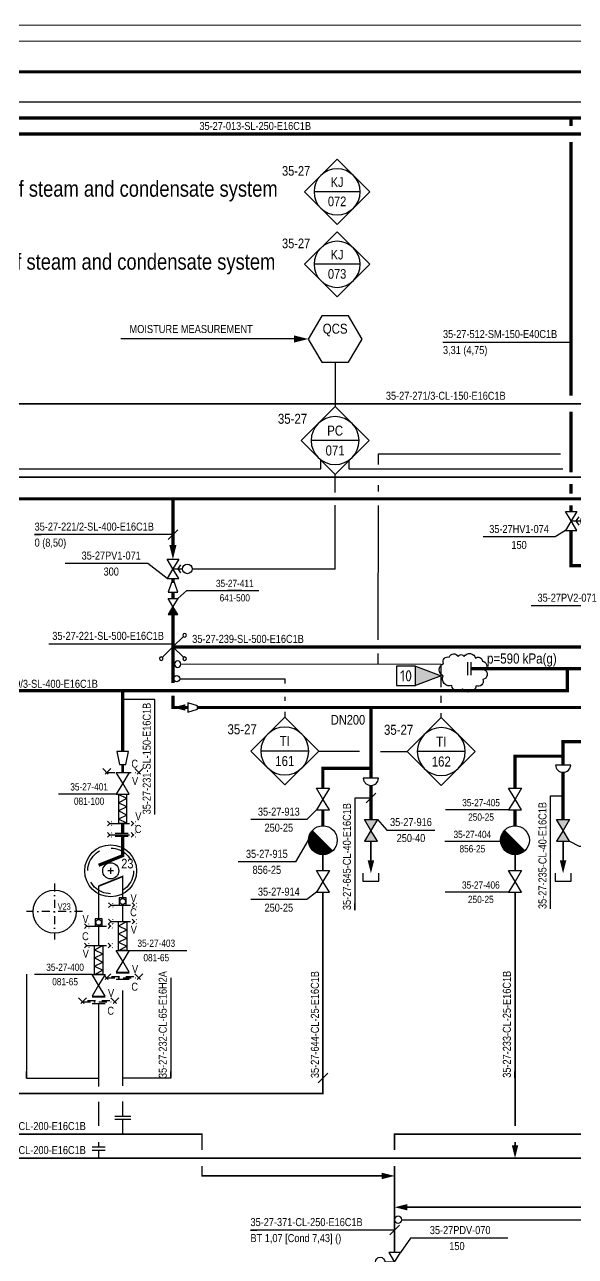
# Model space of a CAD drawing. Header units: millimetres. Extents: x -415 to 12957, y -5 to 599.
# Drawn here: x 6866 to 7037.9, y 209.3 to 594.2 of the extents above; entities that cross this region are included whole.
import ezdxf
from ezdxf.enums import TextEntityAlignment as Align

# ---------------------------------------------------------------- set-up
doc = ezdxf.new("R2010")
doc.units = ezdxf.units.MM
doc.header["$LTSCALE"] = 10
doc.header["$MEASUREMENT"] = 0
for name, pattern in [('CENTER', [2, 1.25, -0.25, 0.25, -0.25]), ('DASHDOT2', [0.5, 0.25, -0.125, 0, -0.125]), ('DASHED', [0.75, 0.5, -0.25])]:
    doc.linetypes.add(name, pattern=pattern)
doc.layers.get('0').update_dxf_attribs({"linetype": 'CONTINUOUS'})
doc.layers.add('BALANSSI', color=3, linetype='CONTINUOUS', lineweight=25)
doc.layers.add('ins_025_muov', color=7, linetype='CONTINUOUS', lineweight=25)
for name, color, linetype in [('KUIVATUSSYLINTERIN_N', 7, 'CONTINUOUS'), ('KUIVATUSSYLINTERIT', 31, 'CONTINUOUS'), ('METALLILETKUT', 7, 'CONTINUOUS'), ('NAKOLASIT', 7, 'CONTINUOUS'), ('P-A-SHEET', 3, 'CONTINUOUS'), ('P-COND', 4, 'CONTINUOUS'), ('P-CVPOS', 7, 'CONTINUOUS'), ('P-DELIVERY_LIMIT', 1, 'DASHDOT2'), ('P-FITTINGS', 7, 'CONTINUOUS'), ('P-INSTRPOS', 7, 'CONTINUOUS'), ('P-INSTRPOS_TEXTS', 7, 'CONTINUOUS'), ('P-INSTRU', 7, 'CONTINUOUS'), ('P-LINEPOS', 7, 'CONTINUOUS'), ('P-MASS1', 6, 'CONTINUOUS'), ('P-OTHER', 7, 'CONTINUOUS'), ('P-REVISIONS', 1, 'CONTINUOUS'), ('P-STEAM1', 6, 'CONTINUOUS'), ('P-SYMB', 7, 'CONTINUOUS'), ('P-TEXT', 7, 'CONTINUOUS'), ('P-VALVEPOS', 7, 'CONTINUOUS'), ('P-VENTS', 7, 'CONTINUOUS'), ('VAC-TELA_NUMEROT', 7, 'CONTINUOUS'), ('VAC-TELAT', 31, 'CONTINUOUS'), ('VEDENEROTTIMET', 7, 'CONTINUOUS')]:
    doc.layers.add(name, color=color, linetype=linetype)
doc.styles.add('ARIAL', font='ARIALN.TTF')
doc.styles.add('ARIALN', font='ARIALN.TTF')
doc.styles.add('CTS_REV', font='isocp.shx')
doc.styles.add('MODESTD', font='ARIALN.TTF')
doc.styles.add('ROMANS', font='ARIALN.TTF')
doc.styles.get("Standard").update_dxf_attribs({"font": 'ARIALN.TTF'})

# ---------------------------------------------------------------- blocks, each defined once
blk = doc.blocks.new('ARROW')
blk.add_solid([(-2.5, -1.25), (-2.5, 1.25), (2.5, 0)])
at = {"linetype": 'Continuous', "flags": 1}
blk.add_attdef('SYM_WIDTH', (0, 0), '', height=3, dxfattribs=at)
blk = doc.blocks.new('PPI_1100A')
at = {"color": 0, "linetype": 'ByBlock'}
blk.add_line((0, 0), (2, 0), dxfattribs=at)
blk = doc.blocks.new('PPI_1000A')
at = {"color": 0, "linetype": 'ByBlock'}
blk.add_line((-1, 0), (1, 0), dxfattribs=at)
blk = doc.blocks.new('PPI_1207A')
at = {"color": 0, "linetype": 'ByBlock'}
for p, q in [((-8.5, 0), (0, 8.5)), ((0, 8.5), (8.5, 0)), ((0, -8.5), (-8.5, 0)), ((-6, 0), (6, 0)), ((8.5, 0), (0, -8.5))]:
    blk.add_line(p, q, dxfattribs=at)
blk.add_circle((0, 0), 6, dxfattribs=at)
blk = doc.blocks.new('LAI2587')
for p, q in [((0, 0), (2.5, 0)), ((0, -8.75), (0, 0)), ((2.5, 0), (2.5, -8.75)), ((2.5, -8.75), (0, -8.75))]:
    blk.add_line(p, q)
blk = doc.blocks.new('FLEXIBLE-JOINT')
for p, q in [((1.25, 8.75), (-1.25, 7.5)), ((1.25, 6.25), (-1.25, 7.5)), ((1.25, 6.25), (-1.25, 5)), ((1.25, 3.75), (-1.25, 5)), ((1.25, 3.75), (-1.25, 2.5)), ((1.25, 1.25), (-1.25, 2.5)), ((1.25, 1.25), (-1.25, 0))]:
    blk.add_line(p, q)
at = {"rotation": 180}
blk.add_blockref('LAI2587', (1.25, 0), dxfattribs=at)
blk = doc.blocks.new('PPI_0900A')
at = {"color": 0, "linetype": 'ByBlock'}
blk.add_line((-2.5, 0), (2.5, 0), dxfattribs=at)
blk = doc.blocks.new('P7A1100')
at = {"color": 0, "linetype": 'ByBlock'}
for points in [[(-3, -1.8), (-3, 1.8), (0, 0)], [(3, -1.8), (3, 1.8), (0, 0)]]:
    blk.add_lwpolyline(points, close=True, dxfattribs=at)
blk = doc.blocks.new('PI314')
for p, q in [((0, 2.5), (0, -2.5)), ((1, 2.5), (1, -2.5))]:
    blk.add_line(p, q)
blk = doc.blocks.new('PPI_0103B')
at = {"color": 0, "linetype": 'ByBlock'}
blk.add_circle((0, 0), 1.25, dxfattribs=at)
blk = doc.blocks.new('CVO4F60')
at = {"color": 0, "linetype": 'Continuous'}
blk.add_lwpolyline([(-1.5, 4.5, -1), (1.5, 4.5, -1), (-1.5, 4.5)], format="xyb", close=True, dxfattribs=at)
blk.add_lwpolyline([(0, 0), (0, 3)], dxfattribs=at)
at = {"layer": 'P-VENTS', "color": 0, "linetype": 'Continuous'}
for points in [[(-3, -1.8), (-3, 1.8), (0, 0)], [(3, -1.8), (3, 1.8), (0, 0)]]:
    blk.add_lwpolyline(points, close=True, dxfattribs=at)
blk = doc.blocks.new('LPoist')
at = {"const_width": 3.75}
blk.add_lwpolyline([(1.33, 2.42, -1), (-1.33, 5.08, -5.843182)], format="xyb", dxfattribs=at)
blk.add_circle((0, 3.75), 3.75)
blk = doc.blocks.new('PRO66DD')
h = blk.add_hatch(color=0)
h.paths.add_polyline_path([(-3, 1.8), (-3, -1.8), (0, 0)])
h.paths.add_polyline_path([(3, -1.8), (3, 1.8), (0, 0)])
at = {"layer": 'P-VENTS', "color": 0, "linetype": 'Continuous'}
for points in [[(-3, -1.8), (-3, 1.8), (0, 0)], [(3, -1.8), (3, 1.8), (0, 0)]]:
    blk.add_lwpolyline(points, close=True, dxfattribs=at)
blk = doc.blocks.new('P7A1215')
at = {"color": 0, "linetype": 'ByBlock'}
for p, q in [((0, 2), (0, -2)), ((1, 2), (1, -2))]:
    blk.add_line(p, q, dxfattribs=at)
blk = doc.blocks.new('P7A1305')
at = {"color": 0, "linetype": 'ByBlock'}
blk.add_solid([(-4, -1), (-4, 1), (0, 0)], dxfattribs=at)
blk = doc.blocks.new('p7a1370')
at = {"color": 0, "linetype": 'ByBlock'}
for p, q in [((1.25, 1.25), (-1.25, -1.25)), ((-1.25, 1.25), (1.25, -1.25))]:
    blk.add_line(p, q, dxfattribs=at)
blk = doc.blocks.new('A$A7D25')
at = {"layer": 'P-DELIVERY_LIMIT'}
blk.add_lwpolyline([(1.25, 1.25), (11.25, 1.25)], dxfattribs=at)
for p in [(1.25, 1.25), (11.25, 1.25)]:
    blk.add_blockref('p7a1370', p, dxfattribs=at)
blk = doc.blocks.new('P7A1245')
at = {"color": 0, "linetype": 'Continuous'}
for points in [[(-2, 1.8), (-2, -1.8)], [(2, 1), (-2, 1.8)], [(2, -1), (2, 1)], [(-2, -1.8), (2, -1)]]:
    blk.add_lwpolyline(points, dxfattribs=at)
blk = doc.blocks.new('P7A1304')
at = {"color": 0, "linetype": 'ByBlock'}
blk.add_line((1.5, 1.5), (-1.5, -1.5), dxfattribs=at)
blk = doc.blocks.new('PPI_2100A')
at = {"color": 0, "linetype": 'ByBlock'}
blk.add_line((0, 0), (2, 0), dxfattribs=at)
blk = doc.blocks.new('P7A1210')
at = {"color": 0, "linetype": 'ByBlock'}
blk.add_lwpolyline([(-3, 1.5), (-3, -1.5), (0, -0.5), (0, 0.5)], close=True, dxfattribs=at)
blk = doc.blocks.new('P7A1106')
at = {"color": 0, "linetype": 'ByBlock'}
for p, q in [((3, 1.8), (0, 0)), ((3, -1.8), (3, 1.8)), ((0, 0), (3, -1.8))]:
    blk.add_line(p, q, dxfattribs=at)
blk.add_lwpolyline([(-3, 1.8), (0, 0), (-3, -1.8)], close=True, dxfattribs=at)
blk.add_solid([(3, 1.8), (0, 0), (3, -1.8)], dxfattribs=at)
blk = doc.blocks.new('CVE6512')
at = {"color": 0, "linetype": 'Continuous'}
blk.add_lwpolyline([(-1.5, 4.5, -1), (1.5, 4.5, -1), (-1.5, 4.5)], format="xyb", close=True, dxfattribs=at)
for points in [[(-1.27, 2.39), (0, 1.5), (1.27, 2.39)], [(0, 0), (0, 3)]]:
    blk.add_lwpolyline(points, dxfattribs=at)
at = {"layer": 'P-VENTS', "color": 0, "linetype": 'Continuous'}
for points in [[(-3, -1.8), (-3, 1.8), (0, 0)], [(3, -1.8), (3, 1.8), (0, 0)]]:
    blk.add_lwpolyline(points, close=True, dxfattribs=at)
blk = doc.blocks.new('CVE6527')
at = {"color": 0, "linetype": 'Continuous'}
blk.add_lwpolyline([(-1.5, 4.5, -1), (1.5, 4.5, -1), (-1.5, 4.5)], format="xyb", close=True, dxfattribs=at)
for points in [[(-1.27, 2.39), (0, 1.5), (1.27, 2.39)], [(0, 0), (0, 3)]]:
    blk.add_lwpolyline(points, dxfattribs=at)
at = {"layer": 'P-VENTS', "color": 0, "linetype": 'Continuous'}
for points in [[(-3, -1.8), (-3, 1.8), (0, 0)], [(3, -1.8), (3, 1.8), (0, 0)]]:
    blk.add_lwpolyline(points, close=True, dxfattribs=at)
blk = doc.blocks.new('PPI_0102B')
at = {"color": 0, "linetype": 'ByBlock'}
blk.add_circle((0, -1), 1, dxfattribs=at)
blk = doc.blocks.new('P7A1325')
at = {"color": 0, "linetype": 'ByBlock'}
for p, q in [((-9, -1.5), (-6, 1.5)), ((-9, 1.5), (-6, -1.5)), ((6, -1.5), (9, 1.5)), ((6, 1.5), (9, -1.5))]:
    blk.add_line(p, q, dxfattribs=at)
at = {"color": 0, "linetype": 'CENTER'}
blk.add_line((-7.5, 0), (7.5, 0), dxfattribs=at)
blk = doc.blocks.new('P7A1241')
at = {"color": 0, "linetype": 'ByBlock'}
for p, q in [((-1, -2), (-1, 2)), ((0, 3.5), (0, 1)), ((1, -2), (1, 2)), ((0, -1), (0, -3.5))]:
    blk.add_line(p, q, dxfattribs=at)
blk = doc.blocks.new('P7A1214')
at = {"color": 0, "linetype": 'ByBlock'}
for p, q in [((-1, 2), (-1, -2)), ((0, 2), (0, -2))]:
    blk.add_line(p, q, dxfattribs=at)
blk = doc.blocks.new('P7A1330')
at = {"color": 0, "linetype": 'ByBlock'}
for q in [(-3.25, 3.25), (3.25, 3.25)]:
    blk.add_line((0, 0), q, dxfattribs=at)
for centre, start, end in [((-3.66, 3.66), 90, 270), ((-3.66, 3.66), 270, 90), ((3.66, 3.66), 90, 270), ((3.66, 3.66), 270, 90)]:
    blk.add_arc(centre, 0.575, start, end, dxfattribs=at)
blk = doc.blocks.new('P7A1372')
at = {"color": 0, "linetype": 'ByBlock'}
blk.add_lwpolyline([(-14, 3), (-14, -3), (-8, -3), (-8, 3)], close=True, dxfattribs=at)
blk.add_lwpolyline([(-8, 3), (0, 0), (-8, -3)], dxfattribs=at)
blk.add_solid([(-8, -3), (-8, 3), (0, 0)], dxfattribs=at)
at = {"color": 7, "linetype": 'Continuous', "style": 'CTS_REV'}
blk.add_attdef('A', text='', height=3.5, dxfattribs=at).set_placement((-11, 0), align=Align.MIDDLE)

msp = doc.modelspace()

# ---------------------------------------------------------------- linework, layer by layer
at = {"layer": 'KUIVATUSSYLINTERIT', "linetype": 'Continuous'}
for points in [[(6893.75, 329.75), (6891.95, 329.75)], [(6892.85, 328.85), (6892.85, 330.65)]]:
    msp.add_lwpolyline(points, dxfattribs=at)
for centre, radius in [((6892.85, 329.75), 8.11), ((6892.86, 329.75), 2.51)]:
    msp.add_circle(centre, radius, dxfattribs=at)
at = {"layer": 'KUIVATUSSYLINTERIT', "linetype": 'DASHED', "ltscale": 1.5}
msp.add_circle((6892.85, 329.75), 7.14, dxfattribs=at)
at = {"layer": 'NAKOLASIT'}
for points in [[(6897.73, 319.04), (6897.73, 321.29), (6895.48, 321.29), (6895.48, 319.04)], [(6890.23, 312.52), (6890.23, 314.77), (6887.98, 314.77), (6887.98, 312.52)]]:
    msp.add_lwpolyline(points, close=True, dxfattribs=at)
at = {"layer": 'NAKOLASIT', "linetype": 'Continuous'}
for centre in [(6896.6, 320.16), (6889.1, 313.64)]:
    msp.add_circle(centre, 0.9, dxfattribs=at)
at = {"layer": 'P-A-SHEET', "color": 7, "const_width": 0.35}
for points in [[(-410, 0), (12952.06, 0), (12952.06, 594), (-410, 594)], [(-405, 5), (12947.06, 5), (12947.06, 589), (-405, 589)]]:
    msp.add_lwpolyline(points, close=True, dxfattribs=at)
at = {"layer": 'P-COND', "const_width": 0.5}
for points in [[(7344.51, 570), (6555.37, 570), (6555.37, 567.5)], [(6459.81, 475.71), (9883.8, 475.71)], [(7060.28, 452.75), (6640.37, 452.75), (6640.37, 473.21)], [(6974.1, 339), (6974.1, 331.5)], [(7034.1, 339), (7034.1, 331.5)], [(6896.6, 292.37), (6896.6, 262.57)], [(6889.1, 262.36), (6889.1, 284.87), (6889.1, 288.24)], [(6889.1, 250), (6889.1, 257.63)], [(6896.6, 257.73), (6896.6, 253.12)], [(6896.6, 252.12), (6896.6, 247.5)], [(6921.37, 242.53), (6921.37, 247.5)], [(6889.1, 245), (6889.1, 243.5)], [(6889.1, 242.5), (6889.1, 240)], [(7291.94, 240), (7276.08, 224.63), (6985.5, 224.63)], [(6921.37, 234.43), (6921.37, 237.52)], [(6981.5, 224.63), (6981.45, 224.63)]]:
    msp.add_lwpolyline(points, dxfattribs=at)
at = {"layer": 'P-COND', "linetype": 'Continuous', "const_width": 0.5}
for points in [[(6959.1, 334.82), (6959.1, 329.82)], [(7019.1, 334.82), (7019.1, 329.82)], [(6889.1, 325), (6896.6, 328), (6896.6, 321.29)], [(6959.1, 323.07), (6959.1, 260.15), (6598.85, 260.15), (6598.85, 247.5)], [(6889.1, 325), (6889.1, 314.77)], [(7019.1, 323.07), (7019.1, 250)], [(6896.6, 319.04), (6896.6, 316.13), (6896.6, 313.88)], [(6889.1, 312.52), (6889.1, 308.63), (6889.1, 306.38)], [(6921.62, 247.5), (6831.1, 247.5)], [(7299.1, 247.5), (6981.25, 247.5)], [(6981.5, 247.5), (6981.5, 242.5)], [(7019.1, 245), (7019.1, 244)], [(7292.13, 240), (6481.92, 240)], [(6981.5, 237.5), (6981.5, 227)], [(6921.12, 234.43), (6977.5, 234.43)], [(6981.5, 227.2), (6981.5, 210.5)]]:
    msp.add_lwpolyline(points, dxfattribs=at)
at = {"layer": 'P-CVPOS'}
for points in [[(7034.8, 436.08), (7031.6, 434.08), (7009.1, 434.08)], [(7051.6, 415.1), (7046.6, 412.6), (7024.1, 412.6)]]:
    msp.add_lwpolyline(points, dxfattribs=at)
at = {"layer": 'P-INSTRU', "linetype": 'Continuous'}
for points in [[(6962.93, 488.73), (6962.93, 474.82)], [(6962.93, 488.61), (6962.93, 485.61)], [(6958.43, 455.38), (6958.43, 458.11)], [(6962.93, 448.02), (6962.93, 453.61)], [(6962.93, 424.06), (6962.93, 443.99)], [(6983.75, 220.75), (7319.1, 220.75), (7319.1, 220.75), (7319.1, 439.04)]]:
    msp.add_lwpolyline(points, dxfattribs=at)
at = {"layer": 'P-INSTRU'}
for points in [[(7034.07, 455.26), (6967.35, 455.23), (6967.35, 458.02)], [(6976.47, 456.69), (6976.47, 460.02), (7033.26, 460.02)], [(6851.63, 453.7), (6851.63, 455.35), (6958.43, 455.38)], [(6976.45, 448.29), (6976.46, 450.24)], [(6976.37, 401.98), (6976.45, 443.87)], [(6962.93, 424.06), (6918.29, 424.06)], [(6976.36, 394.23), (6976.36, 397.62)]]:
    msp.add_lwpolyline(points, dxfattribs=at)
at = {"layer": 'P-LINEPOS'}
for points in [[(6996.6, 495), (7036.6, 495)], [(6912.29, 434.82), (6869.1, 434.82)], [(6974.1, 352.5), (6969.1, 352.5), (6969.1, 317.5)], [(7030.16, 317.83), (7030.16, 353.16), (7034.1, 353.16)], [(6866.6, 297.5), (6866.6, 265), (6889.1, 265)], [(6959.1, 265), (6959.1, 267.5)], [(6981.5, 217.5), (6936.5, 217.5)]]:
    msp.add_lwpolyline(points, dxfattribs=at)
at = {"layer": 'P-MASS1', "const_width": 0.8}
msp.add_lwpolyline([(6896.6, 363), (6896.6, 360.5)], dxfattribs=at)
at = {"layer": 'P-OTHER'}
for p, q in [((6996.06, 394.21), (6914.76, 394.34)), ((6996.06, 387.17), (6996.06, 394.21)), ((6914.46, 389.77), (6947.21, 389.77)), ((6947.21, 389.77), (6947.21, 388.25)), ((6947.21, 384.17), (6947.21, 382.92)), ((6996.06, 382.26), (6996.06, 384.45)), ((6947.21, 379.42), (6947.21, 377.8)), ((6996.06, 377.64), (6996.06, 379.07)), ((6957.81, 367.19), (6970.57, 367.1)), ((6977.11, 367.06), (6985.45, 367.03)), ((6950.61, 332.57), (6954.6, 339.32))]:
    msp.add_line(p, q, dxfattribs=at)
at = {"layer": 'P-OTHER', "color": 0, "linetype": 'ByBlock'}
msp.add_lwpolyline([(6954.53, 495.93), (6958.73, 488.73), (6967.13, 488.73), (6971.33, 495.93), (6967.13, 503.13), (6958.73, 503.13)], close=True, dxfattribs=at)
at = {"layer": 'P-OTHER', "linetype": 'Continuous'}
msp.add_lwpolyline([(6952.3, 495.95), (6896.04, 495.95)], dxfattribs=at)
at = {"layer": 'P-OTHER'}
for points in [[(6910.49, 421.11), (6904.47, 425.77), (6878.6, 425.77)], [(6873.53, 400.68), (6912.29, 400.68)], [(6906.6, 347.41), (6906.6, 383.26), (6896.6, 383.26)], [(6911.6, 296.35), (6911.6, 265), (6896.6, 265)], [(7016.84, 215), (6986.5, 215), (6983.29, 210.5)]]:
    msp.add_lwpolyline(points, dxfattribs=at)
at = {"layer": 'P-REVISIONS'}
msp.add_lwpolyline([(6998.51, 396.54, -0.666667), (7001.35, 396.72, 0.621132), (7001.35, 396.72, -0.666667), (7003.19, 396.72, 0.666667), (7003.19, 396.72, -0.666667), (7006.77, 396.17, 0.782973), (7006.77, 396.17, -0.666667), (7008.89, 395.25, 1.015182), (7008.89, 395.25, -0.666667), (7009.71, 392.59, 2.756951), (7009.71, 392.59, -0.666667), (7009.07, 389.56, 10.74392), (7009.07, 389.56, -0.666667), (7006.96, 387.54, -4.771292), (7006.96, 387.54, -0.666667), (7002.73, 386.63, -1.915919), (7002.73, 386.63, -0.666667), (6999.33, 387.64, -1.112062), (6999.33, 387.64, -0.666667), (6996.67, 390.66, -0.62425), (6996.67, 390.66, -0.666667), (6996.76, 394.52, -0.187641), (6996.76, 394.52, -0.672479), (6998.51, 396.54, 0.249325), (6998.51, 396.54, 0.249325)], format="xyb", dxfattribs=at)
at = {"layer": 'P-STEAM1', "linetype": 'Continuous', "const_width": 1}
for points in [[(6459.81, 579.44), (9965.01, 579.44)], [(6459.81, 565), (7668.46, 565)], [(6459.81, 560), (9735.21, 560), (9735.21, 542.5), (9906.3, 542.5)], [(6459.81, 446.03), (9965.01, 445.79)], [(6912.29, 431.61), (6912.29, 446.02)], [(6912.29, 419.82), (6912.29, 421.12)], [(6912.29, 414.82), (6912.29, 416.82)], [(6912.29, 397.21), (6912.29, 409.82)], [(7199.03, 401.52), (7199.04, 392.92), (7005.37, 392.92)], [(7199.01, 399.63), (6911.79, 399.72)], [(6912.29, 388.41), (6912.29, 397.21)], [(7035.44, 385.58), (7035.44, 392.91)], [(7035.4, 386.05), (6576.29, 386.05)], [(6912.29, 380.76), (6912.29, 384.47)], [(6974.1, 358.7), (6974.1, 372.32), (6974.1, 380.8)], [(7034.1, 360.57), (7034.1, 345.75)], [(6974.1, 356.45), (6974.1, 345.75)], [(6959.1, 343.82), (6959.1, 348.82)], [(7019.1, 343.82), (7019.1, 348.82)], [(6896.6, 344.62), (6896.6, 341.44)], [(6889.1, 331.5), (6896.6, 334.5), (6896.6, 338.31), (6896.6, 340.44)]]:
    msp.add_lwpolyline(points, dxfattribs=at)
at = {"layer": 'P-STEAM1', "const_width": 1}
for points in [[(7036.6, 565), (7036.6, 562.5)], [(7036.6, 557.5), (7036.6, 478.21)], [(7036.6, 473.21), (7036.6, 454.25)], [(7036.6, 450.59), (7036.6, 447.61)], [(7036.6, 443.93), (7036.6, 442.21)], [(7036.6, 436.08), (7036.6, 425.1), (7047.6, 425.1)], [(6896.6, 367), (6896.6, 386.05)]]:
    msp.add_lwpolyline(points, dxfattribs=at)
at = {"layer": 'P-STEAM1', "linetype": 'Continuous'}
for points in [[(6911.79, 380.8, 1, 1, 0), (6911.79, 380.8, 1, 1, 0), (6916.97, 380.8, 1, 1, 0)], [(6919.97, 380.8, 1, 1, 0), (7054.14, 380.8, 0, 0, 0), (7054.14, 380.8, 0, 0, 0)], [(7061.6, 370.09, 1, 1, 0), (7034.1, 370.09, 1, 1, 0), (7034.1, 362.82, 0, 0, 0)], [(7019.1, 355.57, 1, 1, 0), (7019.1, 365.57, 1, 1, 0), (7034.1, 365.57, 0, 0, 0)], [(6959.1, 355.57, 1, 1, 0), (6959.1, 361.77, 1, 1, 0), (6974.1, 361.77, 0, 0, 0)]]:
    msp.add_lwpolyline(points, format="xyseb", dxfattribs=at)
at = {"layer": 'P-VALVEPOS'}
for points in [[(6913.79, 414.82), (6916.6, 417.32), (6939.1, 417.32)], [(6894.58, 353.75), (6876.6, 353.75)], [(6957.08, 348.82), (6954.1, 345.75), (6936.6, 345.75)], [(7017.49, 348.81), (6997.39, 348.81)], [(6976.13, 345.75), (6979.1, 342.5), (6994.1, 342.5)], [(7014.77, 338.89), (6997.17, 338.89)], [(7036.13, 339), (7039.1, 337.5), (7056.6, 337.5)], [(6950.61, 332.57), (6932.61, 332.57)], [(6971.6, 329), (6971.6, 326.5), (6976.6, 326.5), (6976.6, 329)], [(7031.6, 329), (7031.6, 326.5), (7036.6, 326.5), (7036.6, 329)], [(6957.08, 323.07), (6954.1, 320.75), (6936.6, 320.75)], [(7017.42, 323.07), (6997.31, 323.07)], [(6898.63, 304.88), (6916.6, 304.88)], [(6887.08, 297.37), (6869.1, 297.37)]]:
    msp.add_lwpolyline(points, dxfattribs=at)
at = {"layer": 'VAC-TELAT', "linetype": 'DASHDOT2'}
for points in [[(6875.35, 325.75), (6875.35, 308.25)], [(6875.35, 325.75), (6875.35, 308.25)], [(6884.1, 317), (6866.6, 317)]]:
    msp.add_lwpolyline(points, dxfattribs=at)
at = {"layer": 'VAC-TELAT', "linetype": 'Continuous'}
msp.add_circle((6875.35, 317), 6.75, dxfattribs=at)
at = {"layer": 'VEDENEROTTIMET'}
for points in [[(7036.49, 362.82), (7031.72, 362.82)], [(6976.49, 358.7), (6971.72, 358.7)]]:
    msp.add_lwpolyline(points, dxfattribs=at)
for centre in [(7034.1, 362.95), (6974.1, 358.83)]:
    msp.add_arc(centre, 2.39, 183.296, 356.704, dxfattribs=at)

# ---------------------------------------------------------------- block references
at = {"layer": 'METALLILETKUT', "yscale": 1.028571429000294, "zscale": 1.028571429000294, "rotation": 180}
for p, xscale in [((6896.6, 353.62), -1.028571429000294), ((6896.6, 313.88), 1.028571429000294), ((6889.1, 306.38), 1.028571429000294)]:
    msp.add_blockref('FLEXIBLE-JOINT', p, dxfattribs=dict(at, xscale=xscale))
at = {"layer": 'P-CVPOS', "color": 140, "rotation": 180}
for p in [(7020.35, 434.08), (7035.35, 412.6)]:
    msp.add_blockref('PPI_1000A', p, dxfattribs=at)
at = {"layer": 'P-CVPOS', "color": 140, "xscale": -1}
for p in [(6893.02, 425.77), (7000.96, 215)]:
    msp.add_blockref('PPI_1000A', p, dxfattribs=at)
at = {"layer": 'P-DELIVERY_LIMIT'}
for p in [(6890.35, 359.25), (6890.35, 295.02), (6882.85, 287.52)]:
    msp.add_blockref('A$A7D25', p, dxfattribs=at)
at = {"layer": 'P-DELIVERY_LIMIT', "xscale": 0.4899999999999999, "yscale": 0.4899999999999999, "zscale": 0.4899999999999999}
for p in [(6896.27, 344.57), (6896.27, 340.97), (6896.6, 319.03), (6889.1, 312.51), (6896.6, 313.88), (6889.1, 306.38)]:
    msp.add_blockref('P7A1325', p, dxfattribs=at)
at = {"layer": 'P-FITTINGS'}
for name, p, rotation in [('P7A1210', (6912.29, 419.82), 90), ('P7A1214', (7004.36, 392.92), 180), ('P7A1245', (6896.6, 365), 270), ('P7A1215', (6896.27, 341.44), 270), ('P7A1241', (6896.6, 296.75), 90), ('P7A1241', (6889.1, 289.24), 90), ('P7A1215', (6889.1, 242.5), 90)]:
    msp.add_blockref(name, p, dxfattribs=dict(at, rotation=rotation))
msp.add_blockref('P7A1210', (6919.97, 380.8), dxfattribs=at)
at = {"layer": 'P-INSTRPOS', "color": 140, "xscale": -1.2, "yscale": 1.2, "zscale": 1.2}
for p in [(6963.54, 541.94), (6963.54, 519.28)]:
    msp.add_blockref('PPI_1207A', p, dxfattribs=at)
at = {"layer": 'P-INSTRU', "color": 140}
for name, p, xscale, yscale, zscale in [('PPI_1207A', (6962.93, 464.21), -1.2478, 1.2478, 1.2478), ('PPI_1207A', (6947.21, 367.19), -1.2478, 1.2478, 1.2478), ('PPI_1207A', (6996.06, 367.03), -1.2478, 1.2478, 1.2478), ('PPI_0103B', (6982.63, 220.75), -0.899999999999636, 0.899999999999636, 0.899999999999636)]:
    msp.add_blockref(name, p, dxfattribs=dict(at, xscale=xscale, yscale=yscale, zscale=zscale))
at = {"layer": 'P-INSTRU', "xscale": -1, "rotation": 89.9999999999996}
msp.add_blockref('PPI_0102B', (6912.76, 394.34), dxfattribs=at)
at = {"layer": 'P-INSTRU', "rotation": 90}
msp.add_blockref('PPI_0102B', (6912.46, 389.79), dxfattribs=at)
at = {"layer": 'P-LINEPOS', "color": 140}
for name, p in [('PPI_1100A', (6996.6, 495)), ('PPI_2100A', (6978.77, 475.71)), ('PPI_2100A', (6869.1, 434.82)), ('PPI_1100A', (6874.62, 400.68)), ('PPI_1100A', (6918.3, 399.73)), ('PPI_1100A', (6936.5, 217.5))]:
    msp.add_blockref(name, p, dxfattribs=at)
at = {"layer": 'P-LINEPOS'}
for p in [(6912.29, 434.82), (6974.1, 352.5), (6959.1, 265), (6981.5, 217.5)]:
    msp.add_blockref('P7A1304', p, dxfattribs=at)
at = {"layer": 'P-LINEPOS', "color": 140, "rotation": 90}
for p in [(6906.6, 347.41), (6969.1, 317.5), (7030.16, 317.83), (6866.6, 265), (6911.6, 265), (6959.1, 265), (7019.04, 265.09)]:
    msp.add_blockref('PPI_1100A', p, dxfattribs=at)
at = {"layer": 'P-OTHER', "linetype": 'Continuous', "xscale": -0.8999999999996362, "yscale": 0.8999999999996362, "zscale": 0.8999999999996362, "rotation": 180}
msp.add_blockref('ARROW', (6952.3, 495.95), dxfattribs=at)
at = {"layer": 'P-OTHER', "rotation": 90.00000000000001}
msp.add_blockref('PI314', (6896.6, 252.12), dxfattribs=at)
at = {"layer": 'P-REVISIONS'}
msp.add_blockref('P7A1372', (6996.06, 390.69), dxfattribs=at).add_auto_attribs({'A': '10'})
at = {"layer": 'P-STEAM1', "linetype": 'Continuous', "xscale": 0.900000000000091, "yscale": 0.900000000000091, "zscale": 0.900000000000091, "rotation": 270}
msp.add_blockref('ARROW', (6912.29, 429.36), dxfattribs=at)
at = {"layer": 'P-SYMB'}
for name, p, rotation in [('P7A1330', (6912.29, 399.72), 270), ('P7A1330', (6912.29, 399.72), 180), ('P7A1305', (6912.13, 380.8), 180), ('P7A1305', (6974.1, 329), 270), ('P7A1305', (7034.1, 329), 270), ('P7A1305', (7019.1, 240), 270), ('P7A1305', (6981.5, 224.63), 180)]:
    msp.add_blockref(name, p, dxfattribs=dict(at, rotation=rotation))
at = {"layer": 'P-SYMB', "xscale": 1.199999999999818, "yscale": 1.199999999999818, "zscale": 1.199999999999818}
for p in [(6959.1, 334.82), (7019.1, 334.82)]:
    msp.add_blockref('LPoist', p, dxfattribs=at)
at = {"layer": 'P-SYMB'}
msp.add_blockref('P7A1305', (6981.5, 234.43), dxfattribs=at)
at = {"layer": 'P-VALVEPOS', "color": 140, "yscale": 0.9, "zscale": 0.9}
for p, xscale in [((6931.6, 417.32), -0.9), ((6886.12, 353.75), -0.9), ((7008.49, 348.81), -0.9), ((7005.77, 338.89), -0.9), ((7008.42, 323.07), -0.9), ((6907.09, 304.88), 0.9), ((6878.62, 297.37), -0.9)]:
    msp.add_blockref('PPI_0900A', p, dxfattribs=dict(at, xscale=xscale))
at = {"layer": 'P-VALVEPOS', "color": 140, "rotation": 180}
for p in [(6945.35, 345.75), (6941.61, 332.57), (6945.35, 320.75)]:
    msp.add_blockref('PPI_0900A', p, dxfattribs=at)
at = {"layer": 'P-VALVEPOS', "color": 140}
msp.add_blockref('PPI_0900A', (6986.6, 342.5), dxfattribs=at)
at = {"layer": 'P-VENTS'}
for name, p, rotation in [('CVE6512', (7036.6, 439.08), 270), ('CVE6527', (6912.29, 424.11), 270), ('CVO4F60', (6981.5, 207.5), 90.00000000000001)]:
    msp.add_blockref(name, p, dxfattribs=dict(at, rotation=rotation))
at = {"layer": 'P-VENTS', "rotation": 270}
for name, p, xscale, yscale, zscale in [('P7A1106', (6912.29, 412.32), 0.8333333333333334, 0.8333333333333334, 0.8333333333333334), ('P7A1100', (6896.6, 357.12), 1.125, 1.125, 1.125), ('P7A1100', (6959.1, 352.19), 1.125, 1.125, 1.125), ('P7A1100', (7019.1, 352.19), 1.125, 1.125, 1.125), ('PRO66DD', (6974.1, 342.38), 1.125000000000022, 1.125000000000022, 1.125000000000022), ('PRO66DD', (7034.1, 342.38), 1.125000000000022, 1.125000000000022, 1.125000000000022), ('P7A1100', (6959.1, 326.44), 1.125, 1.125, 1.125), ('P7A1100', (7019.1, 326.44), 1.125, 1.125, 1.125), ('P7A1100', (6896.6, 301.5), 1.125, 1.125, 1.125), ('P7A1100', (6889.1, 294), 1.125, 1.125, 1.125)]:
    msp.add_blockref(name, p, dxfattribs=dict(at, xscale=xscale, yscale=yscale, zscale=zscale))

# ---------------------------------------------------------------- texts
at = {"layer": 'BALANSSI', "linetype": 'Continuous'}
msp.add_text('p=590 kPa(g)', height=3.15, dxfattribs=at).set_placement((7010.35, 394.53))
at = {"layer": 'ins_025_muov', "style": 'ARIALN'}
for s, p in [('Heating sequence of steam and condensate system', (6813.16, 540.41)), ('Stopping sequence of steam and condensate system', (6809.56, 517.61))]:
    msp.add_text(s, height=5, dxfattribs=at).set_placement(p)
at = {"layer": 'KUIVATUSSYLINTERIN_N', "style": 'ARIALN'}
msp.add_text('23', height=3, dxfattribs=at).set_placement((6896.14, 332.02), align=Align.MIDDLE_LEFT)
at = {"layer": 'P-CVPOS', "color": 140, "style": 'ARIAL'}
for s, p in [('35-27HV1-074', (7020.35, 436.58)), ('150', (7020.35, 431.58)), ('35-27PV1-071', (6893.02, 428.27)), ('300', (6893.02, 423.27)), ('35-27PV2-071', (7035.35, 415.1)), ('35-27PDV-070', (7001.96, 217.5)), ('150', (7000.96, 212.5))]:
    msp.add_text(s, height=2.5, dxfattribs=at).set_placement(p, align=Align.MIDDLE)
at = {"layer": 'P-DELIVERY_LIMIT', "linetype": 'Continuous', "style": 'ROMANS'}
for p in [(6901.38, 361.98), (6902.45, 341.57), (6900.98, 315.56), (6885.98, 308.06), (6901.38, 292.3), (6893.88, 284.79)]:
    msp.add_attdef('C', text='', height=2.5, rotation=359.8896, dxfattribs=at).set_placement(p, align=Align.RIGHT)
for p in [(6899.51, 356.56), (6900.52, 345.54), (6899.05, 319.95), (6884.05, 313.43), (6899.11, 310.13), (6884.11, 302.63), (6899.51, 297.81), (6892.01, 290.31)]:
    msp.add_attdef('V', p, '', height=2.5, rotation=359.8896, dxfattribs=at)
at = {"layer": 'P-INSTRPOS_TEXTS', "style": 'ARIAL'}
for height, p in [(3, (6955.14, 546.98)), (3, (6955.14, 524.32)), (3.119, (6954.2, 469.46))]:
    msp.add_text('35-27', height=height, dxfattribs=at).set_placement(p, align=Align.RIGHT)
for s, height, p in [('KJ', 3, (6963.54, 544.94)), ('072', 3, (6963.54, 538.94)), ('KJ', 3, (6963.54, 522.28)), ('073', 3, (6963.54, 516.28)), ('PC', 3.119, (6962.93, 467.33)), ('071', 3.119, (6962.93, 461.1))]:
    msp.add_text(s, height=height, dxfattribs=at).set_placement(p, align=Align.MIDDLE)
at = {"layer": 'P-INSTRU', "style": 'ARIAL'}
for p in [(6938.47, 372.43), (6987.32, 372.27)]:
    msp.add_text('35-27', height=3.119, dxfattribs=at).set_placement(p, align=Align.RIGHT)
for s, p in [('TI', (6947.21, 370.31)), ('TI', (6996.06, 370.15)), ('161', (6947.21, 364.07)), ('162', (6996.06, 363.91))]:
    msp.add_text(s, height=3.119, dxfattribs=at).set_placement(p, align=Align.MIDDLE)
at = {"layer": 'P-LINEPOS', "color": 140, "style": 'ARIAL'}
for s, p in [('35-27-013-SL-250-E16C1B', (6920.55, 562.51)), ('35-27-512-SM-150-E40C1B', (6996.6, 497.5)), ('3,31 (4,75)', (6996.6, 492.5)), ('35-27-271/3-CL-150-E16C1B', (6978.77, 478.21)), ('35-27-221/2-SL-400-E16C1B', (6869.1, 437.32)), ('0 (8,50)', (6869.1, 432.32)), ('35-27-221-SL-500-E16C1B', (6874.62, 403.18)), ('35-27-239-SL-500-E16C1B', (6918.3, 402.23)), ('35-27-239/3-SL-400-E16C1B', (6851.6, 388.2)), ('35-27-226-CL-200-E16C1B', (6850.08, 250)), ('35-27-227-CL-200-E16C1B', (6850.08, 242.5)), ('35-27-371-CL-250-E16C1B', (6936.5, 220)), ('BT 1,07 [Cond 7,43] ()', (6936.5, 215))]:
    msp.add_text(s, height=2.5, dxfattribs=at).set_placement(p, align=Align.MIDDLE_LEFT)
for s, p in [('35-27-231-SL-150-E16C1B', (6904.1, 347.41)), ('35-27-645-CL-40-E16C1B', (6966.6, 317.5)), ('35-27-235-CL-40-E16C1B', (7027.66, 317.83)), ('35-27-232-CL-65-E16H2A', (6909.1, 265)), ('35-27-644-CL-25-E16C1B', (6956.6, 265)), ('35-27-233-CL-25-E16C1B', (7016.54, 265.09))]:
    msp.add_text(s, height=2.5, rotation=90, dxfattribs=at).set_placement(p, align=Align.MIDDLE_LEFT)
at = {"layer": 'P-OTHER', "linetype": 'Continuous', "style": 'MODESTD'}
msp.add_text('MOISTURE MEASUREMENT', height=2.52, dxfattribs=at).set_placement((6898.72, 497.8))
at = {"layer": 'P-TEXT', "style": 'ARIALN'}
msp.add_text('QCS', height=3.119, dxfattribs=at).set_placement((6962.93, 498.76), align=Align.MIDDLE)
msp.add_text('DN200', height=3, dxfattribs=at).set_placement((6961.6, 376.96), align=Align.MIDDLE_LEFT)
at = {"layer": 'P-VALVEPOS', "color": 140, "style": 'ARIAL'}
for s, height, p in [('35-27-411', 2.25, (6931.6, 419.57)), ('641-500', 2.25, (6931.6, 415.07)), ('35-27-401', 2.25, (6886.12, 356)), ('081-100', 2.25, (6886.12, 351.5)), ('35-27-405', 2.25, (7008.49, 351.06)), ('35-27-913', 2.5, (6945.35, 348.25)), ('250-25', 2.25, (7008.49, 346.56)), ('250-25', 2.5, (6945.35, 343.25)), ('35-27-916', 2.5, (6986.6, 345)), ('250-40', 2.5, (6986.6, 340)), ('35-27-404', 2.25, (7005.77, 341.14)), ('35-27-915', 2.5, (6941.61, 335.07)), ('856-25', 2.25, (7005.77, 336.64)), ('856-25', 2.5, (6941.61, 330.07)), ('35-27-914', 2.5, (6945.35, 323.25)), ('35-27-406', 2.25, (7008.42, 325.32)), ('250-25', 2.5, (6945.35, 318.25)), ('250-25', 2.25, (7008.42, 320.82)), ('35-27-403', 2.25, (6907.09, 307.13)), ('35-27-400', 2.25, (6878.62, 299.62)), ('081-65', 2.25, (6907.09, 302.63)), ('081-65', 2.25, (6878.62, 295.12))]:
    msp.add_text(s, height=height, dxfattribs=at).set_placement(p, align=Align.MIDDLE)
at = {"layer": 'VAC-TELA_NUMEROT', "style": 'ARIALN'}
msp.add_text('V23', height=2, dxfattribs=at).set_placement((6876.31, 318.6), align=Align.MIDDLE_LEFT)

doc.saveas('drawing.dxf')
